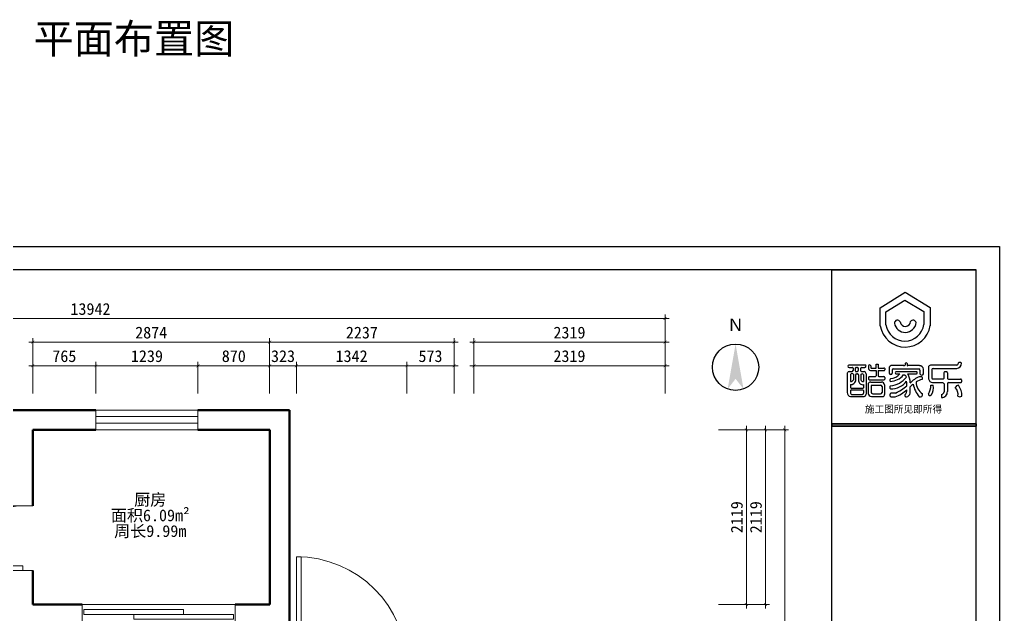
# Model space of a CAD drawing. Header units: millimetres. Extents: x 0 to 44000, y -21025 to -3421.
# Drawn here: x 32113 to 44000, y -10640 to -3424 of the extents above; entities that cross this region are included whole.
import ezdxf

# ---------------------------------------------------------------- set-up
doc = ezdxf.new("R2010")
doc.units = ezdxf.units.MM
doc.layers.get('0').update_dxf_attribs({"lineweight": 13})
for name, color, linetype in [('00图框', 7, 'Continuous'), ('SH-尺寸标注', 32, 'Continuous'), ('SH-符号标注', 1, 'Continuous'), ('图框', 4, 'Continuous')]:
    doc.layers.add(name, color=color, linetype=linetype)
for name, color, linetype, lineweight in [('BS-非承重墙', 7, 'Continuous', 50), ('DS-门窗', 7, 'Continuous', 13), ('SH-文字标注', 2, 'Continuous', 13)]:
    doc.layers.add(name, color=color, linetype=linetype, lineweight=lineweight)
doc.styles.add('8c1861f19ccae897a1b159ab4070abdc_SimSun', font='', dxfattribs={"height": 214.912156})
doc.styles.add('DEFAULT_COMPASS_NEW_TEXT_STYLE46.90906220242788_Arial', font='', dxfattribs={"height": 375.272498})
doc.styles.add('defaultTagTextStyle_446.4285714285714_ZH_SimSun', font='', dxfattribs={"height": 446.428571})
doc.styles.get("Standard").update_dxf_attribs({"font": 'SimSun.ttf'})
doc.styles.add('T_20_SimSun', font='', dxfattribs={"height": 178.571429})
doc.styles.get('8c1861f19ccae897a1b159ab4070abdc_SimSun').set_extended_font_data('SimSun')
doc.styles.get('DEFAULT_COMPASS_NEW_TEXT_STYLE46.90906220242788_Arial').set_extended_font_data('Arial')
doc.styles.get('defaultTagTextStyle_446.4285714285714_ZH_SimSun').set_extended_font_data('SimSun')
doc.styles.get('T_20_SimSun').set_extended_font_data('SimSun')
doc.dimstyles.new('D_20_2.35', dxfattribs={"dimtxt": 142.857143, "dimasz": 35.714286, "dimexe": 47.619048, "dimexo": 0, "dimgap": 0, "dimtad": 1, "dimdec": 0, "dimzin": 1, "dimdsep": 46, "dimtxsty": 'Standard', "dimblk": 'ARCHTICK', "dimcen": 0.09, "dimdle": 47.619048, "dimclrd": 252, "dimclre": 252, "dimclrt": 134, "dimadec": 0, "dimazin": 0, "dimtfac": 1, "dimtdec": 4, "dimtix": 1, "dimtmove": 2, "dimatfit": 3, "dimfxl": 335.714273, "dimfxlon": 1, "dimtolj": 1, "dimtzin": 0, "dimlwd": 9, "dimlwe": 9, "dimarcsym": 0})

# ---------------------------------------------------------------- blocks, each defined once
blk = doc.blocks.new('_Frame133990009')
at = {"layer": '00图框'}
blk.add_hatch(color=251, dxfattribs=at).paths.add_polyline_path([(-1, -5885), (-3501, -5885), (-3501, -5941), (-1, -5941)], flags=0)
at = {"color": 7, "linetype": 'Continuous', "ltscale": 2}
for p, q in [((-3501, -5885), (-1, -5885)), ((-3501, -5941), (-3501, -5885)), ((-1, -5941), (-3501, -5941)), ((-1, -5885), (-1, -5941))]:
    blk.add_line(p, q, dxfattribs=at)
at = {"layer": '00图框', "color": 7, "linetype": 'Continuous', "ltscale": 2}
for p, q in [((-3501, -30715), (-3501, -2147)), ((-3501, -2147), (-1, -2147)), ((-2325, -3072), (-1720, -2691)), ((-1720, -2691), (-1113, -3063)), ((-2325, -3509), (-2325, -3072)), ((-2187, -3167), (-1730, -2883)), ((-1730, -2883), (-1269, -3158)), ((-1113, -3063), (-1113, -3506)), ((-2187, -3484), (-2187, -3167)), ((-1269, -3158), (-1269, -3478)), ((-3084, -4458), (-2700, -4458)), ((-2614, -4483), (-2614, -4545)), ((-2558, -4480), (-2558, -4520)), ((-2427, -4533), (-2427, -4439)), ((-2427, -4439), (-2378, -4439)), ((-2378, -4439), (-2378, -4533)), ((-2106, -4514), (-2106, -4660)), ((-1750, -4476), (-2059, -4476)), ((-1724, -4422), (-1724, -4461)), ((-1674, -4422), (-1674, -4461)), ((-1376, -4476), (-1659, -4476)), ((-1153, -4495), (-1153, -4797)), ((-467, -4466), (-1088, -4466)), ((-3130, -4676), (-3130, -5128)), ((-3083, -4621), (-3016, -4621)), ((-3080, -4520), (-3007, -4520)), ((-3046, -4688), (-3046, -4861)), ((-2985, -4540), (-2985, -4596)), ((-2977, -4686), (-2977, -4822)), ((-2932, -4540), (-2932, -4596)), ((-2923, -4699), (-2923, -4844)), ((-2905, -4519), (-2876, -4519)), ((-2905, -4621), (-2876, -4621)), ((-2905, -4677), (-2876, -4677)), ((-2860, -4540), (-2860, -4596)), ((-2853, -4699), (-2853, -4844)), ((-2803, -4540), (-2803, -4596)), ((-2800, -4686), (-2800, -4822)), ((-2779, -4621), (-2713, -4621)), ((-2776, -4520), (-2703, -4520)), ((-2733, -4688), (-2733, -4861)), ((-2669, -4676), (-2669, -5167)), ((-2592, -4741), (-2441, -4741)), ((-2542, -4596), (-2427, -4596)), ((-2541, -4533), (-2427, -4533)), ((-2427, -4596), (-2427, -4722)), ((-2378, -4533), (-2239, -4533)), ((-2378, -4594), (-2237, -4594)), ((-2378, -4594), (-2378, -4723)), ((-2362, -4741), (-2240, -4741)), ((-2218, -4545), (-2218, -4580)), ((-2035, -4575), (-2035, -4655)), ((-2013, -4555), (-1386, -4555)), ((-1947, -4676), (-1853, -4676)), ((-1942, -4621), (-1448, -4621)), ((-1767, -4702), (-1731, -4702)), ((-1653, -4676), (-1447, -4676)), ((-1379, -4743), (-1323, -4743)), ((-1362, -4585), (-1362, -4675)), ((-1274, -4676), (-1274, -4561)), ((-1075, -4571), (-1075, -4777)), ((-1046, -4544), (-471, -4544)), ((-781, -4652), (-781, -4785)), ((-758, -4620), (-710, -4620)), ((-696, -4652), (-696, -4786)), ((-3046, -4937), (-3046, -5014)), ((-2733, -4937), (-2733, -5014)), ((-2617, -4912), (-2617, -5150)), ((-2611, -4760), (-2611, -4803)), ((-2591, -4818), (-2232, -4818)), ((-2558, -4874), (-2295, -4874)), ((-2548, -4985), (-2548, -5118)), ((-2536, -4952), (-2315, -4952)), ((-2280, -4981), (-2280, -5124)), ((-2221, -4941), (-2221, -5178)), ((-2216, -4761), (-2216, -4802)), ((-1599, -5146), (-1599, -4989)), ((-1101, -4953), (-1041, -4953)), ((-1060, -4888), (-809, -4888)), ((-1047, -4799), (-813, -4799)), ((-777, -4914), (-777, -5110)), ((-697, -4914), (-697, -5103)), ((-673, -4888), (-378, -4888)), ((-667, -4800), (-379, -4800)), ((-355, -4820), (-355, -4867)), ((-3049, -5228), (-2715, -5228)), ((-3046, -5079), (-3046, -5146)), ((-3027, -5066), (-2746, -5066)), ((-3024, -5024), (-2755, -5024)), ((-3012, -5176), (-2756, -5176)), ((-2733, -5079), (-2733, -5146)), ((-2542, -5227), (-2260, -5227)), ((-2509, -5162), (-2324, -5162)), ((-1956, -5140), (-2066, -5140)), ((-838, -5179), (-838, -5249)), ((-2071, -5231), (-1963, -5231))]:
    blk.add_line(p, q, dxfattribs=at)
at = {"layer": '00图框', "color": 251, "linetype": 'Continuous', "ltscale": 2}
for p, q in [((-1, -5885), (-3501, -5885)), ((-3501, -5885), (-3501, -5941)), ((-3501, -5941), (-1, -5941)), ((-1, -5941), (-1, -5885))]:
    blk.add_line(p, q, dxfattribs=at)
at = {"layer": '00图框', "color": 7, "linetype": 'Continuous', "ltscale": 2, "flags": 128}
for points in [[(-41435, -1581), (565, -1581), (565, -31281), (-41435, -31281), (-41435, -1581)], [(-39567, -30715), (-1, -30715), (-1, -2147), (-39567, -2147), (-39567, -30715)]]:
    blk.add_lwpolyline(points, dxfattribs=at)
at = {"layer": '00图框', "color": 7, "linetype": 'Continuous', "ltscale": 2}
for centre, radius, start, end in [((-1719, -3412), 613, 189.0633, 351.2254), ((-1729, -3414), 464, 188.6788, 352.0826), ((-1909, -3446), 73.8, 25.4217, 181.4755), ((-1720, -3401), 267, 189.9871, 353.3239), ((-1716, -3397), 127, 187.8755, 356.2645), ((-1528, -3446), 73.9, 10.3302, 146.5496), ((-3082, -4489), 31.3, 94.3187, 273.3506), ((-2702, -4489), 31.3, 266.6494, 85.6813), ((-2586, -4489), 29.3, 18.3262, 167.8205), ((-2052, -4533), 57.2, 96.6007, 160.3597), ((-1750, -4448), 28.5, 268.8742, 333.4444), ((-1699, -4439), 30.1, 34.3448, 145.6552), ((-1655, -4457), 19.8, 190.6555, 259.3445), ((-1384, -4589), 113, 14.2994, 86.0895), ((-1090, -4550), 83.9, 89.0622, 139.2711), ((-485, -4414), 131, 276.043, 0.6561), ((-483, -4417), 51.9, 287.8972, 5.2615), ((-393, -4470), 69.6, 56.3684, 123.6316), ((-3065, -4684), 65.9, 105.8398, 172.9577), ((-3011, -4713), 43, 39.0145, 144.5069), ((-3016, -4589), 31.6, 269.145, 346.8235), ((-3005, -4540), 19.7, 357.9813, 95.3251), ((-2906, -4546), 26.9, 88.0429, 167.3039), ((-2908, -4598), 23.5, 177.1117, 278.9893), ((-2900, -4700), 23, 102.506, 178.9752), ((-2877, -4537), 17.7, 349.2425, 85.6662), ((-2886, -4596), 26.3, 292.9891, 0.3126), ((-2875, -4699), 22, 359.8645, 92.4738), ((-2777, -4546), 26, 87.0397, 167.2921), ((-2779, -4596), 24.3, 179.7737, 268.0035), ((-2768, -4733), 56.3, 51.8261, 124.5623), ((-2725, -4675), 55.8, 359.2366, 77.7973), ((-2547, -4526), 70.5, 195.3683, 273.7092), ((-2589, -4763), 22.3, 97.023, 172.3879), ((-2544, -4519), 14.5, 186.1129, 278.4123), ((-2448, -4721), 20.5, 288.7577, 357.8254), ((-2355, -4719), 23.4, 189.8664, 250.4176), ((-2239, -4765), 23.8, 9.8926, 92.8722), ((-2238, -4556), 22.6, 27.0659, 91.1627), ((-2240, -4571), 23.9, 276.5681, 337.7041), ((-2070, -4656), 35.9, 186.187, 2.5361), ((-2097, -4432), 427, 272.3026, 320.7721), ((-2094, -4482), 310, 273.9523, 321.1287), ((-2013, -4577), 22, 91.6309, 173.2415), ((-1930, -4650), 31.5, 111.6127, 237.2128), ((-1788, -4783), 99.1, 15.3673, 54.4676), ((-2026, -4881), 425, 357.8846, 28.7671), ((-1071, -5425), 748, 114.3082, 135.1267), ((-1458, -4649), 29.8, 291.0497, 70.1958), ((-1393, -4585), 31.1, 0.021, 77.2986), ((-1318, -4655), 48.4, 203.5785, 334.051), ((-1344, -4783), 46.2, 317.397, 62.1117), ((-1035, -4585), 42.5, 105.192, 161.4386), ((-737, -4660), 44.8, 118.117, 170.1296), ((-744, -4654), 47.9, 2.4315, 45.3303), ((-3044, -4786), 75.4, 268.286, 331.4678), ((-3043, -4812), 125, 268.7071, 344.9623), ((-2751, -4836), 102, 184.5653, 280.0218), ((-2743, -4801), 60.6, 199.7555, 279.2299), ((-2551, -4949), 76.1, 95.4692, 150.4293), ((-2589, -4794), 23.7, 201.5589, 265.2478), ((-2490, -4988), 58.4, 142.4892, 177.2382), ((-2317, -4991), 38.7, 15.3429, 86.4694), ((-2298, -4951), 77.5, 7.3153, 87.9697), ((-2234, -4799), 18.7, 276.5205, 350.2473), ((-2050, -5003), 45.3, 123.3782, 235.8729), ((-2051, -4827), 42.8, 121.8392, 226.6122), ((-2073, -4546), 495, 269.6552, 321.4289), ((-2133, -4404), 564, 275.8575, 321.3412), ((-2482, -4022), 1236, 295.1849, 310.2737), ((-2024, -4918), 344, 352.3038, 10.7649), ((-906, -5684), 982, 129.226, 134.9163), ((-871, -4800), 668, 190.7057, 220.3029), ((-1261, -5157), 346, 98.1899, 123.8383), ((-1129, -4885), 325, 177.3231, 238.5217), ((-1425, -4975), 325, 325.9002, 3.9769), ((-1042, -4777), 112, 189.9894, 261.0429), ((-1324, -5017), 290, 323.8129, 12.8), ((-1044, -4767), 31.9, 197.063, 266.0296), ((-817, -4747), 52.8, 274.9534, 313.251), ((-817, -4932), 43.9, 23.1977, 79.7655), ((-668, -4917), 29.4, 98.9535, 172.6014), ((-667, -4762), 37.8, 218.8604, 269.4316), ((-426, -5038), 85.3, 93.6778, 159.4525), ((-731, -5192), 384, 356.0858, 38.6706), ((-381, -4828), 27.8, 16.3888, 84.9004), ((-377, -4866), 22.2, 266.9322, 356.9554), ((-3017, -5118), 114, 184.546, 253.5877), ((-3025, -4999), 25.1, 215.6619, 274.0552), ((-3028, -5085), 19, 88.4624, 161.4065), ((-3014, -5144), 31.7, 182.8788, 273.3527), ((-2764, -5146), 30.4, 284.461, 1.1456), ((-2757, -4992), 31.5, 272.4689, 318.043), ((-2746, -5079), 12.2, 356.5833, 90.1358), ((-2731, -5167), 62.6, 284.7024, 359.8657), ((-2521, -5132), 97.8, 190.6832, 257.6799), ((-2498, -5112), 50.5, 186.4435, 257.5309), ((-2328, -5113), 49.1, 275.0012, 347.3706), ((-2269, -5180), 48.2, 280.6915, 1.9889), ((-2046, -5187), 50.7, 113.2665, 240.4321), ((-2276, -4375), 912, 290.1177, 311.0182), ((-1694, -5198), 37.4, 153.4314, 282.6999), ((-1825, -5071), 147, 311.4031, 3.379), ((-1727, -5108), 133, 288.0126, 343.6602), ((-1357, -5176), 60.2, 247.696, 13.0599), ((-1121, -5169), 36.5, 161.6014, 329.0657), ((-834, -5112), 137, 268.3218, 3.7575), ((-853, -5104), 76.3, 281.0456, 355.655), ((-695, -5182), 257, 351.6279, 42.5776), ((-395, -5139), 92, 240.085, 300.5245)]:
    blk.add_arc(centre, radius, start, end, dxfattribs=at)
at = {"layer": '00图框', "color": 7, "insert": (-2700, -5446), "char_height": 171.9, "attachment_point": 1, "line_spacing_factor": 0.8, "style": '8c1861f19ccae897a1b159ab4070abdc_SimSun'}
blk.add_mtext('施工图所见即所得', dxfattribs=at)
blk = doc.blocks.new('WINDOW_2dabe6a3f66ad981135af9a1e4afb64f_94e704c11bf74612bcbc1eeecc1d5c7c')
at = {"layer": 'DS-门窗', "color": 60, "linetype": 'Continuous', "ltscale": 2}
for p, q in [((1308, 4713), (69, 4713)), ((69, 4713), (69, 4473)), ((1308, 4473), (1308, 4713)), ((1308, 4633), (69, 4633)), ((1308, 4553), (69, 4553)), ((69, 4473), (1308, 4473))]:
    blk.add_line(p, q, dxfattribs=at)
blk = doc.blocks.new('DOOR_fc16af7c67214b6b2f2defd95263af8d_9140ba4ccb784bec9770fdfd2bd67f3c')
at = {"layer": 'DS-门窗', "color": 60, "linetype": 'Continuous', "ltscale": 2}
for p, q in [((1759, 2354), (-98, 2354)), ((-98, 2354), (-98, 2114)), ((1133, 2294), (-78, 2294)), ((-78, 2294), (-78, 2234)), ((1133, 2234), (1133, 2294)), ((1759, 2114), (1759, 2354)), ((-78, 2234), (1133, 2234)), ((1739, 2234), (528, 2234)), ((528, 2234), (528, 2174)), ((528, 2174), (1739, 2174)), ((1739, 2174), (1739, 2234)), ((-98, 2114), (1759, 2114))]:
    blk.add_line(p, q, dxfattribs=at)
blk = doc.blocks.new('LEGEND_53b17ed9e7bc361a9d5f7c8f8c891103_0325671d14544a5e9625c67889f8c782')
at = {"layer": 'DS-门窗', "color": 60, "linetype": 'Continuous', "ltscale": 2}
for p, q in [((0, 240), (0, 0)), ((787, 240), (787, 0))]:
    blk.add_line(p, q, dxfattribs=at)
at = {"layer": 'DS-门窗', "color": 60, "linetype": 'Continuous', "ltscale": 2, "flags": 128}
blk.add_lwpolyline([(0, 120), (0, 907), (60, 907), (60, 120), (0, 120)], dxfattribs=at)
at = {"layer": 'DS-门窗', "color": 60, "linetype": 'Continuous', "ltscale": 2}
blk.add_arc((0, 120), 787, 0, 90, dxfattribs=at)
blk = doc.blocks.new('LEGEND_21a534f452159aa28b1e192e4484f7b2_cff5b63c4e844f9086d936421ee5c833')
at = {"layer": 'DS-门窗', "color": 60, "linetype": 'Continuous', "ltscale": 2}
for p, q in [((0, 240), (0, 0)), ((1342, 240), (1342, 0))]:
    blk.add_line(p, q, dxfattribs=at)
at = {"layer": 'DS-门窗', "color": 60, "linetype": 'Continuous', "ltscale": 2, "flags": 128}
blk.add_lwpolyline([(0, 120), (0, 1462), (60, 1462), (60, 120), (0, 120)], dxfattribs=at)
at = {"layer": 'DS-门窗', "color": 60, "linetype": 'Continuous', "ltscale": 2}
blk.add_arc((0, 120), 1342, 0, 90, dxfattribs=at)
blk = doc.blocks.new('_ArchTick')
at = {"color": 0, "linetype": 'ByBlock', "const_width": 0.15}
blk.add_lwpolyline([(-0.5, -0.5), (0.5, 0.5)], dxfattribs=at)
blk = doc.blocks.new('*D48')
at = {"layer": 'Defpoints', "color": 0}
for p in [(35147, -7337), (32273, -7673), (35147, -7673)]:
    blk.add_point(p, dxfattribs=at)
at = {"layer": 'SH-尺寸标注', "color": 252, "linetype": 'Continuous', "lineweight": 9}
for p, q in [((32226, -7337), (35195, -7337)), ((32273, -7673), (32273, -7290)), ((35147, -7673), (35147, -7290))]:
    blk.add_line(p, q, dxfattribs=at)
at = {"layer": 'SH-尺寸标注', "color": 252, "lineweight": 9, "xscale": 35.71428581050463, "yscale": 35.71428581050463, "zscale": 35.71428581050463, "rotation": 180}
blk.add_blockref('_ArchTick', (32273, -7337), dxfattribs=at)
at = {"layer": 'SH-尺寸标注', "color": 252, "lineweight": 9, "xscale": 35.71428581050463, "yscale": 35.71428581050463, "zscale": 35.71428581050463}
blk.add_blockref('_ArchTick', (35147, -7337), dxfattribs=at)
at = {"layer": 'SH-尺寸标注', "color": 134, "insert": (33710, -7222), "char_height": 142.9, "attachment_point": 5}
blk.add_mtext('\\A1;2874', dxfattribs=at)
blk = doc.blocks.new('*D47')
at = {"layer": 'Defpoints', "color": 0}
for p in [(37385, -7337), (35147, -7673), (37385, -7673)]:
    blk.add_point(p, dxfattribs=at)
at = {"layer": 'SH-尺寸标注', "color": 252, "linetype": 'Continuous', "lineweight": 9}
for p, q in [((35100, -7337), (37432, -7337)), ((35147, -7673), (35147, -7290)), ((37385, -7673), (37385, -7290))]:
    blk.add_line(p, q, dxfattribs=at)
at = {"layer": 'SH-尺寸标注', "color": 252, "lineweight": 9, "xscale": 35.71428581050463, "yscale": 35.71428581050463, "zscale": 35.71428581050463, "rotation": 180}
blk.add_blockref('_ArchTick', (35147, -7337), dxfattribs=at)
at = {"layer": 'SH-尺寸标注', "color": 252, "lineweight": 9, "xscale": 35.71428581050463, "yscale": 35.71428581050463, "zscale": 35.71428581050463}
blk.add_blockref('_ArchTick', (37385, -7337), dxfattribs=at)
at = {"layer": 'SH-尺寸标注', "color": 134, "insert": (36266, -7222), "char_height": 142.9, "attachment_point": 5}
blk.add_mtext('\\A1;2237', dxfattribs=at)
blk = doc.blocks.new('*D46')
at = {"layer": 'Defpoints', "color": 0}
for p in [(39944, -7337), (37625, -7673), (39944, -7673)]:
    blk.add_point(p, dxfattribs=at)
at = {"layer": 'SH-尺寸标注', "color": 252, "linetype": 'Continuous', "lineweight": 9}
for p, q in [((37577, -7337), (39992, -7337)), ((37625, -7673), (37625, -7290)), ((39944, -7673), (39944, -7290))]:
    blk.add_line(p, q, dxfattribs=at)
at = {"layer": 'SH-尺寸标注', "color": 252, "lineweight": 9, "xscale": 35.71428581050463, "yscale": 35.71428581050463, "zscale": 35.71428581050463, "rotation": 180}
blk.add_blockref('_ArchTick', (37625, -7337), dxfattribs=at)
at = {"layer": 'SH-尺寸标注', "color": 252, "lineweight": 9, "xscale": 35.71428581050463, "yscale": 35.71428581050463, "zscale": 35.71428581050463}
blk.add_blockref('_ArchTick', (39944, -7337), dxfattribs=at)
at = {"layer": 'SH-尺寸标注', "color": 134, "insert": (38784, -7222), "char_height": 142.9, "attachment_point": 5}
blk.add_mtext('\\A1;2319', dxfattribs=at)
blk = doc.blocks.new('*D39')
at = {"layer": 'Defpoints', "color": 0}
for p in [(40827, -8401), (41162, -8401), (40827, -10520)]:
    blk.add_point(p, dxfattribs=at)
at = {"layer": 'SH-尺寸标注', "color": 252, "linetype": 'Continuous', "lineweight": 9}
for p, q in [((40827, -8401), (41210, -8401)), ((41162, -10568), (41162, -8353)), ((40827, -10520), (41210, -10520))]:
    blk.add_line(p, q, dxfattribs=at)
at = {"layer": 'SH-尺寸标注', "color": 252, "lineweight": 9, "xscale": 35.71428581050463, "yscale": 35.71428581050463, "zscale": 35.71428581050463}
for p, rotation in [((41162, -8401), 90), ((41162, -10520), 270)]:
    blk.add_blockref('_ArchTick', p, dxfattribs=dict(at, rotation=rotation))
at = {"layer": 'SH-尺寸标注', "color": 134, "insert": (41047, -9461), "char_height": 142.9, "attachment_point": 5, "rotation": 90}
blk.add_mtext('\\A1;2119', dxfattribs=at)
blk = doc.blocks.new('*D38')
at = {"layer": 'Defpoints', "color": 0}
for p in [(41059, -8401), (41395, -8401), (41059, -17635)]:
    blk.add_point(p, dxfattribs=at)
at = {"layer": 'SH-尺寸标注', "color": 252, "linetype": 'Continuous', "lineweight": 9}
for p, q in [((41059, -8401), (41442, -8401)), ((41395, -17682), (41395, -8353)), ((41059, -17635), (41442, -17635))]:
    blk.add_line(p, q, dxfattribs=at)
at = {"layer": 'SH-尺寸标注', "color": 252, "lineweight": 9, "xscale": 35.71428581050463, "yscale": 35.71428581050463, "zscale": 35.71428581050463}
for p, rotation in [((41395, -8401), 90), ((41395, -17635), 270)]:
    blk.add_blockref('_ArchTick', p, dxfattribs=dict(at, rotation=rotation))
at = {"layer": 'SH-尺寸标注', "color": 134, "insert": (41280, -13018), "char_height": 142.9, "attachment_point": 5, "rotation": 90}
blk.add_mtext('\\A1;9234', dxfattribs=at)
blk = doc.blocks.new('*D36')
at = {"layer": 'Defpoints', "color": 0}
for p in [(39944, -7051), (26002, -7387), (39944, -7387)]:
    blk.add_point(p, dxfattribs=at)
at = {"layer": 'SH-尺寸标注', "color": 252, "linetype": 'Continuous', "lineweight": 9}
for p, q in [((26002, -7387), (26002, -7003)), ((39944, -7387), (39944, -7003)), ((25954, -7051), (39992, -7051))]:
    blk.add_line(p, q, dxfattribs=at)
at = {"layer": 'SH-尺寸标注', "color": 252, "lineweight": 9, "xscale": 35.71428581050463, "yscale": 35.71428581050463, "zscale": 35.71428581050463, "rotation": 180}
blk.add_blockref('_ArchTick', (26002, -7051), dxfattribs=at)
at = {"layer": 'SH-尺寸标注', "color": 252, "lineweight": 9, "xscale": 35.71428581050463, "yscale": 35.71428581050463, "zscale": 35.71428581050463}
blk.add_blockref('_ArchTick', (39944, -7051), dxfattribs=at)
at = {"layer": 'SH-尺寸标注', "color": 134, "insert": (32973, -6936), "char_height": 142.9, "attachment_point": 5}
blk.add_mtext('\\A1;13942', dxfattribs=at)
blk = doc.blocks.new('*D192')
at = {"layer": 'Defpoints', "color": 0}
for p in [(33039, -7624), (32273, -7959), (33039, -7959)]:
    blk.add_point(p, dxfattribs=at)
at = {"layer": 'SH-尺寸标注', "color": 252, "linetype": 'Continuous', "lineweight": 9}
for p, q in [((32273, -7959), (32273, -7576)), ((33039, -7959), (33039, -7576)), ((32226, -7624), (33086, -7624))]:
    blk.add_line(p, q, dxfattribs=at)
at = {"layer": 'SH-尺寸标注', "color": 252, "lineweight": 9, "xscale": 35.71428581050463, "yscale": 35.71428581050463, "zscale": 35.71428581050463, "rotation": 180}
blk.add_blockref('_ArchTick', (32273, -7624), dxfattribs=at)
at = {"layer": 'SH-尺寸标注', "color": 252, "lineweight": 9, "xscale": 35.71428581050463, "yscale": 35.71428581050463, "zscale": 35.71428581050463}
blk.add_blockref('_ArchTick', (33039, -7624), dxfattribs=at)
at = {"layer": 'SH-尺寸标注', "color": 134, "insert": (32656, -7508), "char_height": 142.9, "attachment_point": 5}
blk.add_mtext('\\A1;765', dxfattribs=at)
blk = doc.blocks.new('*D191')
at = {"layer": 'Defpoints', "color": 0}
for p in [(34277, -7624), (33039, -7959), (34277, -7959)]:
    blk.add_point(p, dxfattribs=at)
at = {"layer": 'SH-尺寸标注', "color": 252, "linetype": 'Continuous', "lineweight": 9}
for p, q in [((33039, -7959), (33039, -7576)), ((34277, -7959), (34277, -7576)), ((32991, -7624), (34325, -7624))]:
    blk.add_line(p, q, dxfattribs=at)
at = {"layer": 'SH-尺寸标注', "color": 252, "lineweight": 9, "xscale": 35.71428581050463, "yscale": 35.71428581050463, "zscale": 35.71428581050463, "rotation": 180}
blk.add_blockref('_ArchTick', (33039, -7624), dxfattribs=at)
at = {"layer": 'SH-尺寸标注', "color": 252, "lineweight": 9, "xscale": 35.71428581050463, "yscale": 35.71428581050463, "zscale": 35.71428581050463}
blk.add_blockref('_ArchTick', (34277, -7624), dxfattribs=at)
at = {"layer": 'SH-尺寸标注', "color": 134, "insert": (33658, -7508), "char_height": 142.9, "attachment_point": 5}
blk.add_mtext('\\A1;1239', dxfattribs=at)
blk = doc.blocks.new('*D190')
at = {"layer": 'Defpoints', "color": 0}
for p in [(35147, -7624), (34277, -7959), (35147, -7959)]:
    blk.add_point(p, dxfattribs=at)
at = {"layer": 'SH-尺寸标注', "color": 252, "linetype": 'Continuous', "lineweight": 9}
for p, q in [((34277, -7959), (34277, -7576)), ((35147, -7959), (35147, -7576)), ((34230, -7624), (35195, -7624))]:
    blk.add_line(p, q, dxfattribs=at)
at = {"layer": 'SH-尺寸标注', "color": 252, "lineweight": 9, "xscale": 35.71428581050463, "yscale": 35.71428581050463, "zscale": 35.71428581050463, "rotation": 180}
blk.add_blockref('_ArchTick', (34277, -7624), dxfattribs=at)
at = {"layer": 'SH-尺寸标注', "color": 252, "lineweight": 9, "xscale": 35.71428581050463, "yscale": 35.71428581050463, "zscale": 35.71428581050463}
blk.add_blockref('_ArchTick', (35147, -7624), dxfattribs=at)
at = {"layer": 'SH-尺寸标注', "color": 134, "insert": (34712, -7508), "char_height": 142.9, "attachment_point": 5}
blk.add_mtext('\\A1;870', dxfattribs=at)
blk = doc.blocks.new('*D189')
at = {"layer": 'Defpoints', "color": 0}
for p in [(35471, -7624), (35147, -7959), (35471, -7959)]:
    blk.add_point(p, dxfattribs=at)
at = {"layer": 'SH-尺寸标注', "color": 252, "linetype": 'Continuous', "lineweight": 9}
for p, q in [((35147, -7959), (35147, -7576)), ((35471, -7959), (35471, -7576)), ((35100, -7624), (35518, -7624))]:
    blk.add_line(p, q, dxfattribs=at)
at = {"layer": 'SH-尺寸标注', "color": 252, "lineweight": 9, "xscale": 35.71428581050463, "yscale": 35.71428581050463, "zscale": 35.71428581050463, "rotation": 180}
blk.add_blockref('_ArchTick', (35147, -7624), dxfattribs=at)
at = {"layer": 'SH-尺寸标注', "color": 252, "lineweight": 9, "xscale": 35.71428581050463, "yscale": 35.71428581050463, "zscale": 35.71428581050463}
blk.add_blockref('_ArchTick', (35471, -7624), dxfattribs=at)
at = {"layer": 'SH-尺寸标注', "color": 134, "insert": (35309, -7508), "char_height": 142.9, "attachment_point": 5}
blk.add_mtext('\\A1;323', dxfattribs=at)
blk = doc.blocks.new('*D188')
at = {"layer": 'Defpoints', "color": 0}
for p in [(36812, -7624), (35471, -7959), (36812, -7959)]:
    blk.add_point(p, dxfattribs=at)
at = {"layer": 'SH-尺寸标注', "color": 252, "linetype": 'Continuous', "lineweight": 9}
for p, q in [((35471, -7959), (35471, -7576)), ((36812, -7959), (36812, -7576)), ((35423, -7624), (36860, -7624))]:
    blk.add_line(p, q, dxfattribs=at)
at = {"layer": 'SH-尺寸标注', "color": 252, "lineweight": 9, "xscale": 35.71428581050463, "yscale": 35.71428581050463, "zscale": 35.71428581050463, "rotation": 180}
blk.add_blockref('_ArchTick', (35471, -7624), dxfattribs=at)
at = {"layer": 'SH-尺寸标注', "color": 252, "lineweight": 9, "xscale": 35.71428581050463, "yscale": 35.71428581050463, "zscale": 35.71428581050463}
blk.add_blockref('_ArchTick', (36812, -7624), dxfattribs=at)
at = {"layer": 'SH-尺寸标注', "color": 134, "insert": (36141, -7508), "char_height": 142.9, "attachment_point": 5}
blk.add_mtext('\\A1;1342', dxfattribs=at)
blk = doc.blocks.new('*D187')
at = {"layer": 'Defpoints', "color": 0}
for p in [(37385, -7624), (36812, -7959), (37385, -7959)]:
    blk.add_point(p, dxfattribs=at)
at = {"layer": 'SH-尺寸标注', "color": 252, "linetype": 'Continuous', "lineweight": 9}
for p, q in [((36812, -7959), (36812, -7576)), ((37385, -7959), (37385, -7576)), ((36765, -7624), (37432, -7624))]:
    blk.add_line(p, q, dxfattribs=at)
at = {"layer": 'SH-尺寸标注', "color": 252, "lineweight": 9, "xscale": 35.71428581050463, "yscale": 35.71428581050463, "zscale": 35.71428581050463, "rotation": 180}
blk.add_blockref('_ArchTick', (36812, -7624), dxfattribs=at)
at = {"layer": 'SH-尺寸标注', "color": 252, "lineweight": 9, "xscale": 35.71428581050463, "yscale": 35.71428581050463, "zscale": 35.71428581050463}
blk.add_blockref('_ArchTick', (37385, -7624), dxfattribs=at)
at = {"layer": 'SH-尺寸标注', "color": 134, "insert": (37098, -7508), "char_height": 142.9, "attachment_point": 5}
blk.add_mtext('\\A1;573', dxfattribs=at)
blk = doc.blocks.new('*D186')
at = {"layer": 'Defpoints', "color": 0}
for p in [(39944, -7624), (37625, -7959), (39944, -7959)]:
    blk.add_point(p, dxfattribs=at)
at = {"layer": 'SH-尺寸标注', "color": 252, "linetype": 'Continuous', "lineweight": 9}
for p, q in [((37625, -7959), (37625, -7576)), ((39944, -7959), (39944, -7576)), ((37577, -7624), (39992, -7624))]:
    blk.add_line(p, q, dxfattribs=at)
at = {"layer": 'SH-尺寸标注', "color": 252, "lineweight": 9, "xscale": 35.71428581050463, "yscale": 35.71428581050463, "zscale": 35.71428581050463, "rotation": 180}
blk.add_blockref('_ArchTick', (37625, -7624), dxfattribs=at)
at = {"layer": 'SH-尺寸标注', "color": 252, "lineweight": 9, "xscale": 35.71428581050463, "yscale": 35.71428581050463, "zscale": 35.71428581050463}
blk.add_blockref('_ArchTick', (39944, -7624), dxfattribs=at)
at = {"layer": 'SH-尺寸标注', "color": 134, "insert": (38784, -7508), "char_height": 142.9, "attachment_point": 5}
blk.add_mtext('\\A1;2319', dxfattribs=at)
blk = doc.blocks.new('*D181')
at = {"layer": 'Defpoints', "color": 0}
for p in [(40594, -8401), (40930, -8401), (40594, -10520)]:
    blk.add_point(p, dxfattribs=at)
at = {"layer": 'SH-尺寸标注', "color": 252, "linetype": 'Continuous', "lineweight": 9}
for p, q in [((40594, -8401), (40977, -8401)), ((40930, -10568), (40930, -8353)), ((40594, -10520), (40977, -10520))]:
    blk.add_line(p, q, dxfattribs=at)
at = {"layer": 'SH-尺寸标注', "color": 252, "lineweight": 9, "xscale": 35.71428581050463, "yscale": 35.71428581050463, "zscale": 35.71428581050463}
for p, rotation in [((40930, -8401), 90), ((40930, -10520), 270)]:
    blk.add_blockref('_ArchTick', p, dxfattribs=dict(at, rotation=rotation))
at = {"layer": 'SH-尺寸标注', "color": 134, "insert": (40815, -9461), "char_height": 142.9, "attachment_point": 5, "rotation": 90}
blk.add_mtext('\\A1;2119', dxfattribs=at)

msp = doc.modelspace()

# ---------------------------------------------------------------- hatches: boundary and pattern name
at = {"layer": 'SH-符号标注'}
msp.add_hatch(color=7, dxfattribs=at).paths.add_polyline_path([(40799.4, -7782.3), (40703.2, -7906.1), (40799.4, -7360.2), (40895.7, -7906.1)], flags=0)

# ---------------------------------------------------------------- linework, layer by layer
at = {"layer": 'BS-非承重墙', "color": 7, "linetype": 'Continuous', "ltscale": 2}
for p, q in [((32273.3, -8161), (31867.6, -8161)), ((33038.6, -8161), (32273.3, -8161)), ((35387.5, -8161), (34277.1, -8161)), ((35387.5, -8401), (35387.5, -8161)), ((32273.3, -9322.1), (32273.3, -8401)), ((32273.3, -8401), (33038.6, -8401)), ((34277.1, -8401), (35147.5, -8401)), ((35147.5, -8401), (35147.5, -10520.2)), ((35387.5, -10760.2), (35387.5, -8401)), ((32273.3, -10520.2), (32273.3, -10109.2)), ((32871.8, -10520.2), (32273.3, -10520.2)), ((35147.5, -10520.2), (34728.3, -10520.2))]:
    msp.add_line(p, q, dxfattribs=at)
at = {"layer": 'SH-符号标注', "color": 7, "linetype": 'Continuous', "ltscale": 2}
msp.add_circle((40799.4, -7641.6), 281.5, dxfattribs=at)

# ---------------------------------------------------------------- block references
at = {"layer": 'DS-门窗', "color": 7}
for name, p in [('WINDOW_2dabe6a3f66ad981135af9a1e4afb64f_94e704c11bf74612bcbc1eeecc1d5c7c', (32969.6, -12873.9)), ('LEGEND_21a534f452159aa28b1e192e4484f7b2_cff5b63c4e844f9086d936421ee5c833', (35470.6, -11402.6)), ('DOOR_fc16af7c67214b6b2f2defd95263af8d_9140ba4ccb784bec9770fdfd2bd67f3c', (32969.6, -12873.9))]:
    msp.add_blockref(name, p, dxfattribs=at)
at = {"layer": 'DS-门窗', "color": 7, "rotation": 90}
msp.add_blockref('LEGEND_53b17ed9e7bc361a9d5f7c8f8c891103_0325671d14544a5e9625c67889f8c782', (32273.3, -10109.2), dxfattribs=at)
at = {"layer": '图框', "color": 7, "xscale": 0.5, "yscale": 0.5}
msp.add_blockref('_Frame133990009', (43717.5, -5384.5), dxfattribs=at)

# ---------------------------------------------------------------- texts
at = {"layer": 'SH-文字标注', "color": 2, "insert": (33500, -3675), "char_height": 357.14, "attachment_point": 5, "line_spacing_factor": 0.8, "style": 'defaultTagTextStyle_446.4285714285714_ZH_SimSun'}
msp.add_mtext('平面布置图', dxfattribs=at)
at = {"layer": 'SH-文字标注', "color": 134, "insert": (33698.3, -9446.8), "char_height": 142.857, "attachment_point": 5, "line_spacing_factor": 0.8, "style": 'T_20_SimSun'}
msp.add_mtext('厨房^J面积6.09m²^J周长9.99m', dxfattribs=at)
at = {"layer": 'SH-符号标注', "color": 7, "insert": (40799.4, -7125.6), "char_height": 150.1, "attachment_point": 5, "line_spacing_factor": 0.8, "style": 'DEFAULT_COMPASS_NEW_TEXT_STYLE46.90906220242788_Arial'}
msp.add_mtext('N', dxfattribs=at)

# ---------------------------------------------------------------- dimensions: what is measured, and where the dimension line sits
at = {"layer": 'SH-尺寸标注', "color": 252, "linetype": 'Continuous'}
for base, p1, p2, picture, middle in [((39944.1, -7051), (26001.7, -7386.7), (39944.1, -7386.7), '*D36', (32972.9, -6935.7)), ((37384.7, -7337.2), (35147.5, -7672.9), (37384.7, -7672.9), '*D47', (36266.1, -7222)), ((39944.1, -7337.2), (37624.7, -7672.9), (39944.1, -7672.9), '*D46', (38784.4, -7222)), ((35470.6, -7623.5), (35147.5, -7959.2), (35470.6, -7959.2), '*D189', (35309, -7508.2)), ((37384.6936, -7623.5028), (36812.1585, -7959.2171), (37384.6936, -7959.2171), '*D187', (37098.426, -7508.2273)), ((39944.1, -7623.5), (37624.7, -7959.2), (39944.1, -7959.2), '*D186', (38784.4, -7508.2))]:
    dim = msp.add_linear_dim(base=base, p1=p1, p2=p2, dimstyle='D_20_2.35', override={"dimscale": 1, "dimclrt": 134}, dxfattribs=at)
    dim.commit()
    dim.dimension.update_dxf_attribs({"geometry": picture, "text_midpoint": middle, "dimtype": 160})
for base, p1, p2, angle, picture, middle, dimtype in [((35147.5, -7337.2), (32273.3, -7672.9), (35147.5, -7672.9), 0, '*D48', (33710.4, -7222), 161), ((33038.6, -7623.5), (32273.3, -7959.2), (33038.6, -7959.2), 0, '*D192', (32656, -7508.2), 161), ((34277.1355, -7623.5028), (33038.6349, -7959.2171), (34277.1355, -7959.2171), 0, '*D191', (33657.8852, -7508.2273), 161), ((35147.5, -7623.5), (34277.1, -7959.2), (35147.5, -7959.2), 0, '*D190', (34712.3, -7508.2), 161), ((36812.2, -7623.5), (35470.6, -7959.2), (36812.2, -7959.2), 0, '*D188', (36141.4, -7508.2), 161), ((40929.8, -8401), (40594.1, -10520.2), (40594.1, -8401), 90, '*D181', (40814.6, -9460.6), 160), ((41162.5, -8401), (40826.8, -10520.2), (40826.8, -8401), 90, '*D39', (41047.2, -9460.6), 160), ((41394.7899, -8401.002), (41059.0757, -17634.5486), (41059.0757, -8401.002), 90, '*D38', (41279.5144, -13017.7753), 160)]:
    dim = msp.add_linear_dim(base=base, p1=p1, p2=p2, angle=angle, dimstyle='D_20_2.35', override={"dimscale": 1, "dimclrt": 134}, dxfattribs=at)
    dim.commit()
    dim.dimension.update_dxf_attribs({"geometry": picture, "text_midpoint": middle, "dimtype": dimtype})

doc.saveas('drawing.dxf')
